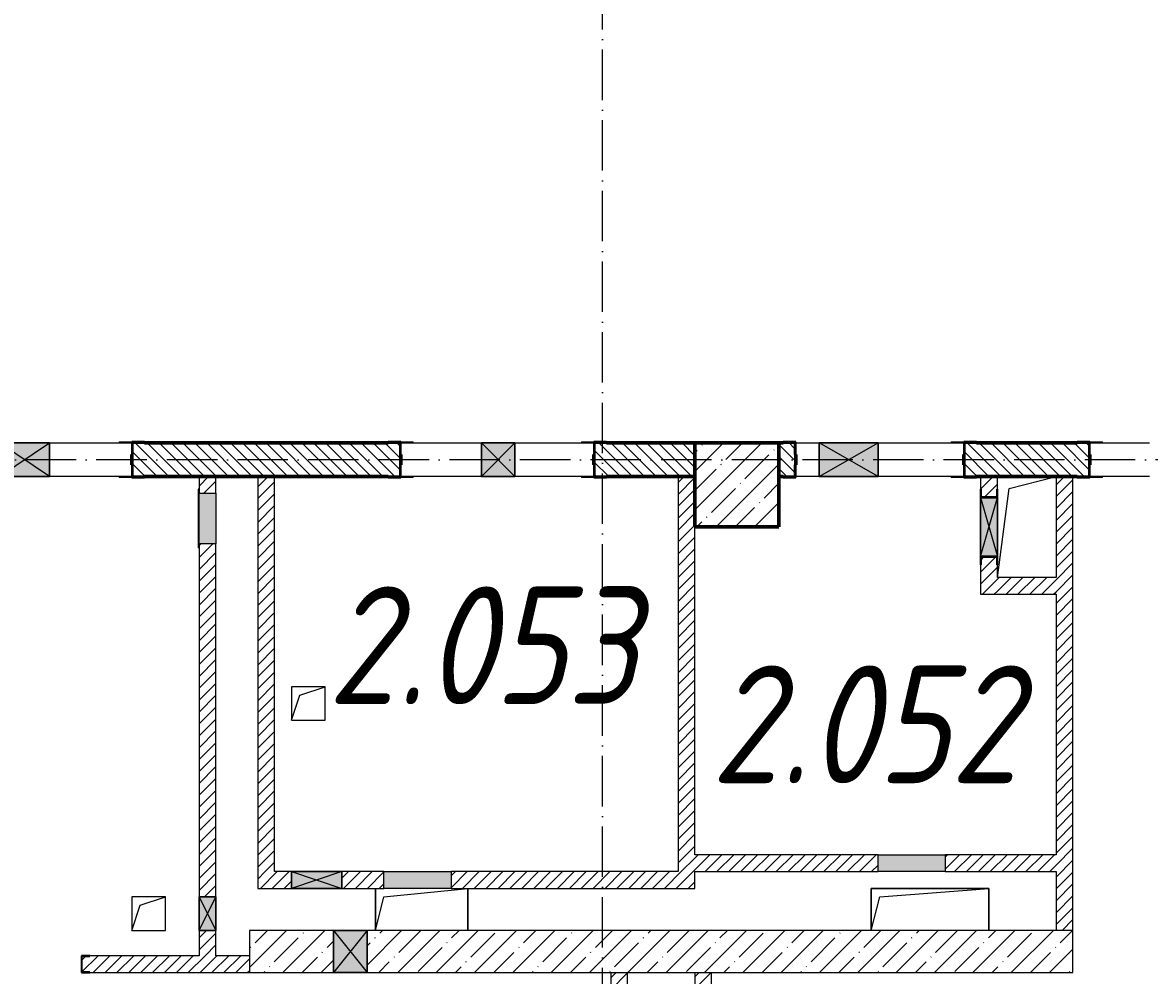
# Model space of a CAD drawing. Header units: millimetres. Extents: x -136833 to 49383, y -8033 to 344618.
# Drawn here: x -125034 to -118329, y 248710 to 254378 of the extents above; entities that cross this region are included whole.
import ezdxf

# ---------------------------------------------------------------- set-up
doc = ezdxf.new("R2010")
doc.units = ezdxf.units.MM
doc.linetypes.add('50_200_ШТРИХ_1Т_ш5_п1_п1_', pattern=[700, 500, -100, 0, -100])
for name, color, linetype, lineweight in [('A-DETL-GENF-OTLN', 7, 'Continuous', 9), ('A-FLOR-____-OTLN', 7, 'Continuous', 9), ('A-GENM-____-MCUT', 7, 'Continuous', 25), ('A-GENM-____-OTLN', 7, 'Continuous', 9), ('A-GENM-____-OTLN-1', 7, 'Continuous', 25), ('A-GLAZ-____-OTLN', 7, 'Continuous', 9), ('A-WALL-____-MCUT-1', 7, 'Continuous', 9), ('A-WALL-____-MCUT-2', 7, 'Continuous', 50), ('A-WALL-____-PATT-1', 7, 'Continuous', 9), ('A-WALL-FNSH-MCUT-1', 7, 'Continuous', 9), ('I-WALL-____-OTLN', 7, 'Continuous', 9), ('S-COLS-____-MCUT', 7, 'Continuous', 50), ('S-COLS-____-OTLN', 7, 'Continuous', 9), ('S-GRID-____-OTLN-1', 7, '50_200_ШТРИХ_1Т_ш5_п1_п1_', 9), ('Марки помещений', 7, 'Continuous', 9)]:
    doc.layers.add(name, color=color, linetype=linetype, lineweight=lineweight)
doc.layers.add('A-GLAZ-____-OTLN-1', color=7, linetype='Continuous', lineweight=9, true_color=0xc0c0c0)
doc.styles.add('ISOCPEUR_I_3', font='isocpeui.ttf', dxfattribs={"width": 0.85, "height": 2.2})
pattern_1 = [(135, (-131434.413, 245796.486), (-35.35534, -35.35534), [])]
pattern_2 = [(45, (-131434.413, 245796.486), (-35.35534, 35.35534), [])]

# ---------------------------------------------------------------- blocks, each defined once
blk = doc.blocks.new('BSC_Колонна _Прямоугольная - 500х500-V65-АР1_План отверстий 2 этажа в осях 1-64_А-ГГ')
at = {"layer": 'S-COLS-____-OTLN'}
h = blk.add_hatch(dxfattribs=at)
h.set_pattern_fill('FP_94', color=256, style=0, pattern_type=2)
h.set_pattern_definition([(45, (-10650, -5831.04), (-114.0493, 114.0493), []), (45, (-10535.95, -5831.04), (-114.0493, 114.0493), [201.612, -40.322, 3.353, -36.97])])
h.paths.add_polyline_path([(-58.9, -250), (250, -250), (250, 250), (-250, 250), (-250, -250)], flags=0)
at = {"layer": 'S-COLS-____-MCUT'}
for p, q in [((250, 250), (-250, 250)), ((-250, 250), (-250, -250)), ((250, -250), (250, 250)), ((-250, -250), (250, -250))]:
    blk.add_line(p, q, dxfattribs=at)
blk = doc.blocks.new('Фахверк_СКБ_Уголок - 200_3960_зеркало-28268689-АР1_План отверстий 2 этажа в осях 1-64_А-ГГ')
at = {"layer": 'A-GENM-____-MCUT'}
for p, q in [((200, 156), (125, 156)), ((125, 156), (125, 81)), ((131, 81), (131, 150)), ((131, 150), (200, 150)), ((200, 150), (200, 156)), ((125, 81), (131, 81)), ((131, 19), (125, 19)), ((125, 19), (125, -56)), ((131, -50), (131, 19)), ((125, -56), (200, -56)), ((200, -50), (131, -50)), ((200, -56), (200, -50))]:
    blk.add_line(p, q, dxfattribs=at)
blk = doc.blocks.new('154_Стойка_СКБ_Уголок - СМ-2180_200-28268025-АР1_План отверстий 2 этажа в осях 1-64_А-ГГ')
at = {"layer": 'A-GENM-____-MCUT'}
for p, q in [((125, 156), (125, 81)), ((200, 156), (125, 156)), ((131, 81), (131, 150)), ((131, 150), (200, 150)), ((200, 150), (200, 156)), ((125, 81), (131, 81)), ((131, 19), (125, 19)), ((125, 19), (125, -56)), ((131, -50), (131, 19)), ((125, -56), (200, -56)), ((200, -50), (131, -50)), ((200, -56), (200, -50))]:
    blk.add_line(p, q, dxfattribs=at)
blk = doc.blocks.new('Стойка_Влож_Уголок_Опорный - Уголок-28213941-АР1_План отверстий 2 этажа в осях 1-64_А-ГГ')
at = {"layer": 'A-GENM-____-OTLN'}
for p, q in [((-212, -6), (-212, 0)), ((0, 0), (0, -6)), ((-212, -75), (-212, -6)), ((-212, -6), (-206, -6)), ((-6, -6), (0, -6)), ((0, -6), (0, -75)), ((-212, -75), (-206, -75)), ((-6, -75), (0, -75))]:
    blk.add_line(p, q, dxfattribs=at)
blk = doc.blocks.new('154_Фахверк_СКБ_Швеллер - Тип_100_3960-28331862-АР1_План отверстий 2 этажа в осях 1-64_А-ГГ')
at = {"layer": 'A-GENM-____-MCUT'}
for p, q in [((175, 50), (125, 50)), ((125, 50), (125, -50)), ((128, 47), (175, 47)), ((128, -47), (128, 47)), ((175, 47), (175, 50)), ((125, -50), (175, -50)), ((175, -47), (128, -47)), ((175, -50), (175, -47))]:
    blk.add_line(p, q, dxfattribs=at)
blk = doc.blocks.new('AR_Отверстие Ниша - Лючок-32403372-АР1_План отверстий 2 этажа в осях 1-64_А-ГГ')
at = {"layer": 'A-GLAZ-____-OTLN'}
blk.add_hatch(color=256, dxfattribs=at).paths.add_polyline_path([(-200, -50), (200, -50), (200, 50), (-200, 50)], flags=0)
for p, q in [((-200, 50), (200, 50)), ((-200, -50), (-200, 50)), ((200, 50), (200, -50)), ((200, -50), (-200, -50))]:
    blk.add_line(p, q, dxfattribs=at)
blk = doc.blocks.new('AR_Отверстие Ниша - Лючок-32404312-АР1_План отверстий 2 этажа в осях 1-64_А-ГГ')
at = {"layer": 'A-GLAZ-____-OTLN'}
blk.add_hatch(color=256, dxfattribs=at).paths.add_polyline_path([(-150, -50), (150, -50), (150, 50), (-150, 50)], flags=0)
for p, q in [((-150, 50), (150, 50)), ((-150, -50), (-150, 50)), ((150, 50), (150, -50)), ((150, -50), (-150, -50))]:
    blk.add_line(p, q, dxfattribs=at)
blk = doc.blocks.new('Л_Общий_Лючок - Лючок-29683929-АР1_План отверстий 2 этажа в осях 1-64_А-ГГ')
at = {"layer": 'A-GLAZ-____-OTLN-1'}
blk.add_hatch(color=256, dxfattribs=at).paths.add_polyline_path([(324, -6), (324, 0), (-24, 0), (-24, -6), (300, -6)], flags=0)
at = {"layer": 'A-GLAZ-____-OTLN'}
for p, q in [((-24, 0), (-24, -6)), ((324, 0), (324, -6)), ((-24, -6), (324, -6))]:
    blk.add_line(p, q, dxfattribs=at)
blk = doc.blocks.new('AR_Отверстие прямоугольное _в стене_ - AR_Отверстие прямоугольное _в стене__ВК-32402434-АР1_План отверстий 2 этажа в осях 1-64_А-ГГ')
at = {"layer": 'A-GLAZ-____-OTLN'}
blk.add_hatch(color=256, dxfattribs=at).paths.add_polyline_path([(-100, -50), (100, -50), (100, 50), (-100, 50)], flags=0)
at = {"layer": 'A-DETL-GENF-OTLN'}
for p, q in [((-100, -50), (-100, 50)), ((-100, 50), (100, 50)), ((100, 50), (-100, -50)), ((-100, 50), (100, -50)), ((100, 50), (-100, 50)), ((-100, 50), (-100, -50)), ((100, 50), (100, -50)), ((100, -50), (100, 50)), ((100, -50), (-100, -50)), ((-100, -50), (100, -50))]:
    blk.add_line(p, q, dxfattribs=at)
blk = doc.blocks.new('AR_Отверстие прямоугольное _в стене_ - AR_Отверстие прямоугольное _в стене__ВК-32405966-АР1_План отверстий 2 этажа в осях 1-64_А-ГГ')
at = {"layer": 'A-GLAZ-____-OTLN'}
blk.add_hatch(color=256, dxfattribs=at).paths.add_polyline_path([(150, -50), (150, 50), (-150, 50), (-150, -50)], flags=0)
at = {"layer": 'A-DETL-GENF-OTLN'}
for p, q in [((-150, -50), (-150, 50)), ((-150, 50), (150, 50)), ((150, 50), (-150, -50)), ((-150, 50), (150, -50)), ((150, 50), (-150, 50)), ((-150, 50), (-150, -50)), ((150, 50), (150, -50)), ((150, -50), (150, 50)), ((150, -50), (-150, -50)), ((-150, -50), (150, -50))]:
    blk.add_line(p, q, dxfattribs=at)
blk = doc.blocks.new('AR_Отверстие прямоугольное _в плите_ - AR_Отверстие прямоугольное _в плите_-30459209-АР1_План отверстий 2 этажа в осях 1-64_А-ГГ')
at = {"layer": 'A-GENM-____-OTLN'}
for p, q in [((-275, 125), (-275, -125)), ((-275, -125), (-225, 75)), ((-225, 75), (275, 125)), ((275, -125), (275, 125))]:
    blk.add_line(p, q, dxfattribs=at)
blk = doc.blocks.new('AR_Отверстие прямоугольное _в плите_ - AR_Отверстие прямоугольное _в плите_-30459221-АР1_План отверстий 2 этажа в осях 1-64_А-ГГ')
at = {"layer": 'A-GENM-____-OTLN'}
for p, q in [((350, 125), (-350, 125)), ((-350, 125), (-350, -125)), ((-350, -125), (-300, 75)), ((-300, 75), (350, 125)), ((350, -125), (350, 125))]:
    blk.add_line(p, q, dxfattribs=at)
blk = doc.blocks.new('AR_Отверстие прямоугольное _в плите_ - AR_Отверстие прямоугольное _в плите_-30459207-АР1_План отверстий 2 этажа в осях 1-64_А-ГГ')
at = {"layer": 'A-GENM-____-OTLN'}
for p, q in [((100, 100), (-100, 100)), ((-100, 100), (-100, -100)), ((-50, 50), (100, 100)), ((100, -100), (100, 100)), ((-100, -100), (-50, 50)), ((-100, -100), (100, -100))]:
    blk.add_line(p, q, dxfattribs=at)
blk = doc.blocks.new('AR_Отверстие прямоугольное _в стене__БезПР - AR_Отверстие прямоугольное _в стене__БезПР-30229691-АР1_План отверстий 2 этажа в осях 1-64_А-ГГ')
at = {"layer": 'A-GLAZ-____-OTLN-1'}
blk.add_hatch(color=256, dxfattribs=at).paths.add_polyline_path([(100, -125), (100, 125), (-100, 125), (-100, -125)], flags=0)
at = {"layer": 'A-DETL-GENF-OTLN'}
for p, q in [((-100, -125), (-100, 125)), ((-100, 125), (100, 125)), ((100, 125), (-100, -125)), ((-100, 125), (100, -125)), ((100, 125), (-100, 125)), ((-100, 125), (-100, -125)), ((100, 125), (100, -125)), ((100, -125), (100, 125)), ((100, -125), (-100, -125)), ((-100, -125), (100, -125))]:
    blk.add_line(p, q, dxfattribs=at)
blk = doc.blocks.new('AR_Отверстие прямоугольное _в плите_ - AR_Отверстие прямоугольное _в плите_-30552533-АР1_План отверстий 2 этажа в осях 1-64_А-ГГ')
at = {"layer": 'A-GENM-____-OTLN'}
for p, q in [((175, 300), (-175, 300)), ((-105, 230), (175, 300)), ((-174.9, -299.3), (-105, 230))]:
    blk.add_line(p, q, dxfattribs=at)
blk = doc.blocks.new('AR_Отверстие прямоугольное _в стене__БезПР - AR_Отверстие прямоугольное _в стене__БезПР-36427703-АР1_План отверстий 2 этажа в осях 1-64_А-ГГ')
at = {"layer": 'A-GLAZ-____-OTLN'}
blk.add_hatch(color=256, dxfattribs=at).paths.add_polyline_path([(100, 100), (-100, 100), (-100, -100), (100, -100)], flags=0)
at = {"layer": 'A-DETL-GENF-OTLN'}
for p, q in [((-100, -100), (-100, 100)), ((-100, 100), (100, 100)), ((100, 100), (-100, -100)), ((-100, 100), (100, -100)), ((100, 100), (-100, 100)), ((-100, 100), (-100, -100)), ((100, 100), (100, -100)), ((100, -100), (100, 100)), ((100, -100), (-100, -100)), ((-100, -100), (100, -100))]:
    blk.add_line(p, q, dxfattribs=at)
blk = doc.blocks.new('AR_Отверстие прямоугольное _в стене__БезПР - AR_Отверстие прямоугольное _в стене__БезПР-36428349-АР1_План отверстий 2 этажа в осях 1-64_А-ГГ')
at = {"layer": 'A-GLAZ-____-OTLN'}
blk.add_hatch(color=256, dxfattribs=at).paths.add_polyline_path([(-150, 100), (-150, -100), (150, -100), (150, 100)], flags=0)
at = {"layer": 'A-DETL-GENF-OTLN'}
for p, q in [((-150, -100), (-150, 100)), ((-150, 100), (150, 100)), ((150, 100), (-150, -100)), ((-150, 100), (150, -100)), ((150, 100), (-150, 100)), ((-150, 100), (-150, -100)), ((150, 100), (150, -100)), ((150, -100), (150, 100)), ((150, -100), (-150, -100)), ((-150, -100), (150, -100))]:
    blk.add_line(p, q, dxfattribs=at)
at = {"layer": 'A-GLAZ-____-OTLN'}
blk.add_line((150, 100), (-150, 100), dxfattribs=at)
blk = doc.blocks.new('AR_Отверстие прямоугольное _в стене_ - AR_Отверстие прямоугольное _в стене__ОВ-36872562-АР1_План отверстий 2 этажа в осях 1-64_А-ГГ')
at = {"layer": 'A-GLAZ-____-OTLN'}
blk.add_hatch(color=256, dxfattribs=at).paths.add_polyline_path([(175, 100), (-175, 100), (-175, -100), (175, -100), (175, 85.2)], flags=0)
at = {"layer": 'A-DETL-GENF-OTLN'}
for p, q in [((-175, -100), (-175, 100)), ((-175, 100), (175, 100)), ((175, 100), (-175, -100)), ((-175, 100), (175, -100)), ((175, 100), (-175, 100)), ((-175, 100), (-175, -100)), ((175, 100), (175, -100)), ((175, -100), (175, 100)), ((175, -100), (-175, -100)), ((-175, -100), (175, -100))]:
    blk.add_line(p, q, dxfattribs=at)
blk = doc.blocks.new('AR_Отверстие прямоугольное _в стене_ - AR_Отверстие прямоугольное _в стене__ОВ-36872853-АР1_План отверстий 2 этажа в осях 1-64_А-ГГ')
at = {"layer": 'A-GLAZ-____-OTLN'}
blk.add_hatch(color=256, dxfattribs=at).paths.add_polyline_path([(-175, -47), (-175, -50), (175, -50), (175, 50), (-175, 50), (-175, 47)], flags=0)
at = {"layer": 'A-DETL-GENF-OTLN'}
for p, q in [((-175, 50), (175, 50)), ((175, 50), (-175, -50)), ((-175, 50), (175, -50)), ((175, 50), (-175, 50)), ((175, -50), (-175, -50)), ((-175, -50), (175, -50))]:
    blk.add_line(p, q, dxfattribs=at)
blk = doc.blocks.new('154_Фахверк_СКБ_Швеллер - Тип_100_3960_зеркало-29769493-АР1_План отверстий 2 этажа в осях 1-64_А-ГГ')
at = {"layer": 'A-GENM-____-MCUT'}
for p, q in [((175, 50), (125, 50)), ((125, 50), (125, -50)), ((128, 47), (175, 47)), ((128, -47), (128, 47)), ((175, 47), (175, 50)), ((125, -50), (175, -50)), ((175, -47), (128, -47)), ((175, -50), (175, -47))]:
    blk.add_line(p, q, dxfattribs=at)
blk = doc.blocks.new('3эт')
at = {"layer": 'S-GRID-____-OTLN-1', "color": 251, "ltscale": 0.6, "true_color": 0x636466}
for p, q in [((293620.7, -91346.1), (293620.7, -36982.5)), ((374089.5, -80882.4), (279101.9, -80882.4))]:
    blk.add_line(p, q, dxfattribs=at)

msp = doc.modelspace()

# ---------------------------------------------------------------- hatches: boundary and pattern name
at = {"layer": 'A-WALL-____-PATT-1'}
h = msp.add_hatch(dxfattribs=at)
h.set_pattern_fill('FP_6', color=256, style=0, pattern_type=2)
h.set_pattern_definition(pattern_1)
h.paths.add_polyline_path([(-121559.4, 251677.5), (-121034.4, 251677.5), (-121034.4, 251877.5), (-121628.4, 251877.5), (-121628.4, 251808.5), (-121634.4, 251808.5), (-121634.4, 251746.5), (-121628.4, 251746.5), (-121628.4, 251677.5)], flags=0)
h.paths.add_polyline_path([(-122790.4, 251677.5), (-122790.4, 251746.5), (-122784.4, 251746.5), (-122784.4, 251808.5), (-122790.4, 251808.5), (-122790.4, 251877.5), (-124378.4, 251876.8), (-124378.4, 251808.5), (-124384.4, 251808.5), (-124384.4, 251746.5), (-124378.4, 251746.5), (-124378.2, 251677.5), (-122859.4, 251677.5)], flags=0)
h.paths.add_polyline_path([(-125540.4, 251677.5), (-125540.4, 251746.5), (-125534.4, 251746.5), (-125534.4, 251808.5), (-125540.4, 251808.5), (-125540.4, 251877.5), (-125634.4, 251877.5), (-125634.4, 251677.5), (-125609.4, 251677.5)], flags=0)
h = msp.add_hatch(dxfattribs=at)
h.set_pattern_fill('FP_6', color=256, style=0, pattern_type=2)
h.set_pattern_definition(pattern_1)
h.paths.add_polyline_path([(-117034.4, 251677.5), (-117034.4, 251877.5), (-117528.4, 251877.5), (-117528.4, 251808.5), (-117534.4, 251808.5), (-117534.4, 251746.5), (-117528.4, 251746.5), (-117528.4, 251677.5), (-117308.4, 251677.5)], flags=0)
h.paths.add_polyline_path([(-119359.4, 251677.5), (-118690.4, 251677.5), (-118690.4, 251746.5), (-118684.4, 251746.5), (-118684.4, 251808.5), (-118690.4, 251808.5), (-118690.4, 251877.5), (-119428.4, 251877.5), (-119428.4, 251808.5), (-119434.4, 251808.5), (-119434.4, 251746.5), (-119428.4, 251746.5), (-119428.4, 251677.5)], flags=0)
h.paths.add_polyline_path([(-120534.4, 251677.5), (-120440.4, 251677.5), (-120440.4, 251746.5), (-120434.4, 251746.5), (-120434.4, 251808.5), (-120440.4, 251808.5), (-120440.4, 251877.5), (-120534.4, 251877.5), (-120534.4, 251692.4)], flags=0)
h = msp.add_hatch(dxfattribs=at)
h.set_pattern_fill('FP_5', color=256, style=0, pattern_type=2)
h.set_pattern_definition(pattern_2)
h.paths.add_polyline_path([(-123884.4, 248827.5), (-123884.4, 248977.5), (-123984.4, 248977.5), (-123984.4, 248827.5)], flags=0)
h.paths.add_polyline_path([(-123984.4, 249177.5), (-123884.4, 249177.5), (-123884.4, 251277.5), (-123984.4, 251277.5), (-123984.4, 249972.4)], flags=0)
h.paths.add_polyline_path([(-123984.4, 251577.5), (-123884.4, 251577.5), (-123884.4, 251677.5), (-123984.4, 251677.5)], flags=0)
h = msp.add_hatch(dxfattribs=at)
h.set_pattern_fill('FP_5', color=256, style=0, pattern_type=2)
h.set_pattern_definition(pattern_2)
h.paths.add_polyline_path([(-123534.4, 249327.5), (-123534.4, 251677.5), (-123634.4, 251677.5), (-123634.4, 249327.5)], flags=0)
h = msp.add_hatch(dxfattribs=at)
h.set_pattern_fill('FP_5', color=256, style=0, pattern_type=2)
h.set_pattern_definition(pattern_2)
h.paths.add_polyline_path([(-121134.4, 249327.5), (-121034.4, 249327.5), (-121034.4, 251677.5), (-121134.4, 251677.5), (-121134.4, 249972.4)], flags=0)
h = msp.add_hatch(dxfattribs=at)
h.set_pattern_fill('FP_5', color=256, style=0, pattern_type=2)
h.set_pattern_definition(pattern_2)
h.paths.add_polyline_path([(-119234.4, 250977.5), (-119234.4, 251152.5), (-119237.4, 251152.5), (-119237.4, 251199.5), (-119331.4, 251199.5), (-119331.4, 251152.5), (-119334.4, 251152.5), (-119334.4, 250977.5)], flags=0)
h.paths.add_polyline_path([(-119237.4, 251555.5), (-119237.4, 251602.5), (-119234.4, 251602.5), (-119234.4, 251677.5), (-119334.4, 251677.5), (-119334.4, 251602.5), (-119331.4, 251602.5), (-119331.4, 251555.5), (-119314.1, 251555.5)], flags=0)
h = msp.add_hatch(dxfattribs=at)
h.set_pattern_fill('FP_5', color=256, style=0, pattern_type=2)
h.set_pattern_definition(pattern_2)
h.paths.add_polyline_path([(-118784.4, 248977.5), (-118784.4, 251677.5), (-118884.4, 251677.5), (-118884.4, 248977.5)], flags=0)
h = msp.add_hatch(dxfattribs=at)
h.set_pattern_fill('FP_5', color=256, style=0, pattern_type=2)
h.set_pattern_definition(pattern_2)
h.paths.add_polyline_path([(-118884.4, 250977.5), (-118884.4, 251077.5), (-119234.4, 251077.5), (-119234.4, 250977.5), (-119075.9, 250977.5)], flags=0)
h = msp.add_hatch(dxfattribs=at)
h.set_pattern_fill('FP_5', color=256, style=0, pattern_type=2)
h.set_pattern_definition(pattern_2)
h.paths.add_polyline_path([(-118884.4, 249327.5), (-118884.4, 249427.5), (-119544.4, 249427.5), (-119544.4, 249327.5), (-119075.9, 249327.5)], flags=0)
h.paths.add_polyline_path([(-119944.4, 249327.5), (-119944.4, 249427.5), (-121034.4, 249427.5), (-121034.4, 249327.5), (-120843.3, 249327.5)], flags=0)
h = msp.add_hatch(dxfattribs=at)
h.set_pattern_fill('FP_5', color=256, style=0, pattern_type=2)
h.set_pattern_definition(pattern_2)
h.paths.add_polyline_path([(-121034.4, 249227.5), (-121034.4, 249327.5), (-122484.4, 249327.5), (-122484.4, 249227.5)], flags=0)
h.paths.add_polyline_path([(-122884.4, 249227.5), (-122884.4, 249327.5), (-123134.4, 249327.5), (-123134.4, 249227.5)], flags=0)
h.paths.add_polyline_path([(-123634.4, 249227.5), (-123434.4, 249227.5), (-123434.4, 249327.5), (-123634.4, 249327.5)], flags=0)
h = msp.add_hatch(dxfattribs=at)
h.set_pattern_fill('FP_25', color=256, style=0, pattern_type=2)
h.set_pattern_definition([(45, (-131434.41, 245796.49), (-114.0493, 114.0493), []), (45, (-131320.36, 245796.49), (-114.0493, 114.0493), [201.612, -40.322, 3.353, -36.97])])
h.paths.add_polyline_path([(-118784.4, 248727.5), (-118784.4, 248977.5), (-122984.4, 248977.5), (-122984.4, 248727.5), (-119075.9, 248727.5)], flags=0)
h.paths.add_polyline_path([(-123184.4, 248727.5), (-123184.4, 248977.5), (-123684.4, 248977.5), (-123684.4, 248727.5)], flags=0)
h = msp.add_hatch(dxfattribs=at)
h.set_pattern_fill('FP_5', color=256, style=0, pattern_type=2)
h.set_pattern_definition(pattern_2)
h.paths.add_polyline_path([(-123684.4, 248727.5), (-123684.4, 248827.5), (-124634.4, 248827.5), (-124634.4, 248824.5), (-124681.4, 248824.5), (-124681.4, 248730.5), (-124634.4, 248730.5), (-124634.4, 248727.5), (-124378.2, 248727.5)], flags=0)
h = msp.add_hatch(dxfattribs=at)
h.set_pattern_fill('FP_5', color=256, style=0, pattern_type=2)
h.set_pattern_definition(pattern_2)
h.paths.add_polyline_path([(-121434.4, 244127.5), (-121434.4, 244377.5), (-121534.4, 244377.5), (-121534.4, 244127.5)], flags=0)
h.paths.add_polyline_path([(-121534.4, 244777.5), (-121434.4, 244777.5), (-121434.4, 245797.5), (-121534.4, 245797.5), (-121534.4, 244812.4)], flags=0)
h.paths.add_polyline_path([(-121534.4, 245997.5), (-121434.4, 245997.5), (-121434.4, 246327.5), (-121437.4, 246327.5), (-121437.4, 246374.5), (-121531.4, 246374.5), (-121531.4, 246327.5), (-121534.4, 246327.5)], flags=0)
h.paths.add_polyline_path([(-121437.4, 246377.5), (-121434.4, 246377.5), (-121434.4, 247727.5), (-121534.4, 247727.5), (-121534.4, 246377.5), (-121531.2, 246377.5)], flags=0)
h.paths.add_polyline_path([(-121434.4, 247927.5), (-121434.4, 248177.5), (-121534.4, 248177.5), (-121534.4, 247927.5)], flags=0)
h.paths.add_polyline_path([(-121534.4, 248577.5), (-121434.4, 248577.5), (-121434.4, 248727.5), (-121534.4, 248727.5)], flags=0)
h = msp.add_hatch(dxfattribs=at)
h.set_pattern_fill('FP_5', color=256, style=0, pattern_type=2)
h.set_pattern_definition(pattern_2)
h.paths.add_polyline_path([(-121034.4, 244377.5), (-120934.4, 244377.5), (-120934.4, 245797.5), (-121034.4, 245797.5), (-121034.4, 244812.4)], flags=0)
h.paths.add_polyline_path([(-120934.4, 245997.5), (-120934.4, 246327.5), (-120937.4, 246327.5), (-120937.4, 246374.5), (-121031.4, 246374.5), (-121031.4, 246327.5), (-121034.4, 246327.5), (-121034.4, 245997.5), (-120937.4, 245997.5)], flags=0)
h.paths.add_polyline_path([(-120934.4, 246777.5), (-120934.4, 248727.5), (-121034.4, 248727.5), (-121034.4, 246777.5)], flags=0)

# ---------------------------------------------------------------- linework, layer by layer
at = {"layer": 'A-FLOR-____-OTLN'}
for p, q in [((-119234.4, 251676.8), (-118884.4, 251676.8)), ((-122934.4, 248977.5), (-122934.4, 249227.5)), ((-122384.4, 249227.5), (-122384.4, 248977.5)), ((-119984.4, 249227.5), (-119284.4, 249227.5)), ((-119984.4, 248977.5), (-119984.4, 249227.5)), ((-119284.4, 249227.5), (-119284.4, 248977.5))]:
    msp.add_line(p, q, dxfattribs=at)
at = {"layer": 'A-WALL-____-MCUT-1'}
for p, q in [((-123184.4, 248977.5), (-123684.4, 248977.5)), ((-123684.4, 248977.5), (-123684.4, 248727.5)), ((-118784.4, 248977.5), (-122984.4, 248977.5)), ((-118784.4, 248727.5), (-118784.4, 248977.5)), ((-123684.4, 248727.5), (-123184.4, 248727.5)), ((-122984.4, 248727.5), (-118784.4, 248727.5))]:
    msp.add_line(p, q, dxfattribs=at)
at = {"layer": 'A-WALL-____-MCUT-2'}
for p, q in [((-122859.4, 251877.5), (-124309.4, 251877.5)), ((-121034.4, 251877.5), (-121559.4, 251877.5)), ((-120509.4, 251877.5), (-120534.4, 251877.5)), ((-118759.4, 251877.5), (-119359.4, 251877.5)), ((-124384.4, 251808.5), (-124384.4, 251746.5)), ((-122784.4, 251746.5), (-122784.4, 251808.5)), ((-121634.4, 251808.5), (-121634.4, 251746.5)), ((-120434.4, 251746.5), (-120434.4, 251808.5)), ((-119434.4, 251808.5), (-119434.4, 251746.5)), ((-118684.4, 251746.5), (-118684.4, 251808.5)), ((-124309.4, 251677.5), (-122859.4, 251677.5)), ((-121559.4, 251677.5), (-121034.4, 251677.5)), ((-120534.4, 251677.5), (-120509.4, 251677.5)), ((-119359.4, 251677.5), (-118759.4, 251677.5))]:
    msp.add_line(p, q, dxfattribs=at)
at = {"layer": 'A-WALL-FNSH-MCUT-1'}
for p, q in [((-123984.4, 251677.5), (-123984.4, 251577.5)), ((-123884.4, 251577.5), (-123884.4, 251677.5)), ((-123634.4, 251677.5), (-123634.4, 249227.5)), ((-123534.4, 249327.5), (-123534.4, 251677.5)), ((-121134.4, 251677.5), (-121134.4, 249327.5)), ((-119334.4, 251677.5), (-119334.4, 251602.5)), ((-119234.4, 251602.5), (-119234.4, 251677.5)), ((-118884.4, 251677.5), (-118884.4, 251077.5)), ((-118784.4, 248977.5), (-118784.4, 251677.5)), ((-121034.4, 249427.5), (-121034.4, 251377.5)), ((-123984.4, 251277.5), (-123984.4, 249177.5)), ((-123884.4, 249177.5), (-123884.4, 251277.5)), ((-119334.4, 251152.5), (-119334.4, 250977.5)), ((-119234.4, 251077.5), (-119234.4, 251152.5)), ((-118884.4, 251077.5), (-119234.4, 251077.5)), ((-119334.4, 250977.5), (-118884.4, 250977.5)), ((-118884.4, 250977.5), (-118884.4, 249427.5)), ((-119944.4, 249427.5), (-121034.4, 249427.5)), ((-118884.4, 249427.5), (-119544.4, 249427.5)), ((-123434.4, 249327.5), (-123534.4, 249327.5)), ((-122884.4, 249327.5), (-123134.4, 249327.5)), ((-121134.4, 249327.5), (-122484.4, 249327.5)), ((-121034.4, 249227.5), (-121034.4, 249327.5)), ((-121034.4, 249327.5), (-119944.4, 249327.5)), ((-119544.4, 249327.5), (-118884.4, 249327.5)), ((-118884.4, 249327.5), (-118884.4, 248977.5)), ((-123634.4, 249227.5), (-123434.4, 249227.5)), ((-123134.4, 249227.5), (-122884.4, 249227.5)), ((-122484.4, 249227.5), (-121034.4, 249227.5)), ((-123984.4, 248977.5), (-123984.4, 248827.5)), ((-123884.4, 248827.5), (-123884.4, 248977.5)), ((-123984.4, 248827.5), (-124634.4, 248827.5)), ((-123684.4, 248827.5), (-123884.4, 248827.5)), ((-124634.4, 248727.5), (-123684.4, 248727.5)), ((-121534.4, 248727.5), (-121534.4, 248577.5)), ((-121434.4, 248577.5), (-121434.4, 248727.5)), ((-121034.4, 248727.5), (-121034.4, 246777.5)), ((-120934.4, 246777.5), (-120934.4, 248727.5))]:
    msp.add_line(p, q, dxfattribs=at)
at = {"layer": 'I-WALL-____-OTLN'}
for p, q in [((-124874.4, 251877.5), (-124384.4, 251877.5)), ((-122784.4, 251877.5), (-122304.4, 251877.5)), ((-122104.4, 251877.5), (-121634.4, 251877.5)), ((-120434.4, 251877.5), (-120294.4, 251877.5)), ((-119944.4, 251877.5), (-119434.4, 251877.5)), ((-118684.4, 251877.5), (-118329.4, 251877.5)), ((-124384.4, 251677.5), (-124874.4, 251677.5)), ((-122304.4, 251677.5), (-122784.4, 251677.5)), ((-121634.4, 251677.5), (-122104.4, 251677.5)), ((-120294.4, 251677.5), (-120434.4, 251677.5)), ((-119434.4, 251677.5), (-119944.4, 251677.5)), ((-118329.4, 251677.5), (-118684.4, 251677.5))]:
    msp.add_line(p, q, dxfattribs=at)

# ---------------------------------------------------------------- block references
msp.add_blockref('3эт', (-415205.1, 332659.9))
at = {"layer": 'A-GENM-____-OTLN'}
for p, rotation in [((-124384.4, 251671.5), 269.9999999999995), ((-122784.4, 251883.5), 89.99999999999955), ((-121634.4, 251671.5), 269.9999999999995), ((-119434.4, 251671.5), 269.9999999999995), ((-118684.4, 251883.5), 89.99999999999955)]:
    msp.add_blockref('Стойка_Влож_Уголок_Опорный - Уголок-28213941-АР1_План отверстий 2 этажа в осях 1-64_А-ГГ', p, dxfattribs=dict(at, rotation=rotation))
for name, p in [('AR_Отверстие прямоугольное _в плите_ - AR_Отверстие прямоугольное _в плите_-30552533-АР1_План отверстий 2 этажа в осях 1-64_А-ГГ', (-119059.4, 251376.8)), ('AR_Отверстие прямоугольное _в плите_ - AR_Отверстие прямоугольное _в плите_-30459207-АР1_План отверстий 2 этажа в осях 1-64_А-ГГ', (-123334.4, 250327.5)), ('AR_Отверстие прямоугольное _в плите_ - AR_Отверстие прямоугольное _в плите_-30459209-АР1_План отверстий 2 этажа в осях 1-64_А-ГГ', (-122659.4, 249102.5)), ('AR_Отверстие прямоугольное _в плите_ - AR_Отверстие прямоугольное _в плите_-30459221-АР1_План отверстий 2 этажа в осях 1-64_А-ГГ', (-119634.4, 249102.5)), ('AR_Отверстие прямоугольное _в плите_ - AR_Отверстие прямоугольное _в плите_-30459207-АР1_План отверстий 2 этажа в осях 1-64_А-ГГ', (-124284.4, 249077.5))]:
    msp.add_blockref(name, p, dxfattribs=at)
at = {"layer": 'A-GENM-____-OTLN-1'}
for name, p in [('154_Стойка_СКБ_Уголок - СМ-2180_200-28268025-АР1_План отверстий 2 этажа в осях 1-64_А-ГГ', (-124509.4, 251727.5)), ('154_Стойка_СКБ_Уголок - СМ-2180_200-28268025-АР1_План отверстий 2 этажа в осях 1-64_А-ГГ', (-121759.4, 251727.5)), ('154_Стойка_СКБ_Уголок - СМ-2180_200-28268025-АР1_План отверстий 2 этажа в осях 1-64_А-ГГ', (-119559.4, 251727.5)), ('154_Фахверк_СКБ_Швеллер - Тип_100_3960-28331862-АР1_План отверстий 2 этажа в осях 1-64_А-ГГ', (-124809.4, 248777.5))]:
    msp.add_blockref(name, p, dxfattribs=at)
for name, p, rotation in [('154_Стойка_СКБ_Уголок - СМ-2180_200-28268025-АР1_План отверстий 2 этажа в осях 1-64_А-ГГ', (-122659.4, 251827.5), 180), ('Фахверк_СКБ_Уголок - 200_3960_зеркало-28268689-АР1_План отверстий 2 этажа в осях 1-64_А-ГГ', (-120309.4, 251827.5), 180), ('154_Стойка_СКБ_Уголок - СМ-2180_200-28268025-АР1_План отверстий 2 этажа в осях 1-64_А-ГГ', (-118559.4, 251827.5), 180), ('154_Фахверк_СКБ_Швеллер - Тип_100_3960_зеркало-29769493-АР1_План отверстий 2 этажа в осях 1-64_А-ГГ', (-119284.4, 251427.5), 90), ('154_Фахверк_СКБ_Швеллер - Тип_100_3960_зеркало-29769493-АР1_План отверстий 2 этажа в осях 1-64_А-ГГ', (-119284.4, 251327.5), 270)]:
    msp.add_blockref(name, p, dxfattribs=dict(at, rotation=rotation))
at = {"layer": 'A-GLAZ-____-OTLN'}
for name, p, rotation in [('AR_Отверстие прямоугольное _в стене__БезПР - AR_Отверстие прямоугольное _в стене__БезПР-36428349-АР1_План отверстий 2 этажа в осях 1-64_А-ГГ', (-125024.4, 251777.5), 180), ('AR_Отверстие прямоугольное _в стене__БезПР - AR_Отверстие прямоугольное _в стене__БезПР-36427703-АР1_План отверстий 2 этажа в осях 1-64_А-ГГ', (-122204.4, 251777.5), 180), ('AR_Отверстие прямоугольное _в стене_ - AR_Отверстие прямоугольное _в стене__ОВ-36872562-АР1_План отверстий 2 этажа в осях 1-64_А-ГГ', (-120119.4, 251777.5), 180), ('Л_Общий_Лючок - Лючок-29683929-АР1_План отверстий 2 этажа в осях 1-64_А-ГГ', (-123984.4, 251577.5), 269.9999999999997), ('AR_Отверстие Ниша - Лючок-32404312-АР1_План отверстий 2 этажа в осях 1-64_А-ГГ', (-123934.4, 251427.5), 89.9999999999997), ('AR_Отверстие прямоугольное _в стене_ - AR_Отверстие прямоугольное _в стене__ОВ-36872853-АР1_План отверстий 2 этажа в осях 1-64_А-ГГ', (-119284.4, 251377.5), 90), ('AR_Отверстие прямоугольное _в стене_ - AR_Отверстие прямоугольное _в стене__ВК-32402434-АР1_План отверстий 2 этажа в осях 1-64_А-ГГ', (-123934.4, 249077.5), 89.9999999999997)]:
    msp.add_blockref(name, p, dxfattribs=dict(at, rotation=rotation))
for name, p in [('AR_Отверстие Ниша - Лючок-32403372-АР1_План отверстий 2 этажа в осях 1-64_А-ГГ', (-119744.4, 249377.5)), ('AR_Отверстие прямоугольное _в стене_ - AR_Отверстие прямоугольное _в стене__ВК-32405966-АР1_План отверстий 2 этажа в осях 1-64_А-ГГ', (-123284.4, 249277.5)), ('AR_Отверстие Ниша - Лючок-32403372-АР1_План отверстий 2 этажа в осях 1-64_А-ГГ', (-122684.4, 249277.5)), ('AR_Отверстие прямоугольное _в стене__БезПР - AR_Отверстие прямоугольное _в стене__БезПР-30229691-АР1_План отверстий 2 этажа в осях 1-64_А-ГГ', (-123084.4, 248852.5))]:
    msp.add_blockref(name, p, dxfattribs=at)
at = {"layer": 'S-COLS-____-OTLN'}
msp.add_blockref('BSC_Колонна _Прямоугольная - 500х500-V65-АР1_План отверстий 2 этажа в осях 1-64_А-ГГ', (-120784.4, 251627.5), dxfattribs=at)

# ---------------------------------------------------------------- texts
at = {"layer": 'Марки помещений', "char_height": 700, "width": 785.654, "attachment_point": 1, "style": 'ISOCPEUR_I_3'}
for s, insert in [('2.053', (-123220.4, 251023.6)), ('2.052', (-120939.4, 250553.6))]:
    msp.add_mtext(s, dxfattribs=dict(at, insert=insert))

doc.saveas('drawing.dxf')
